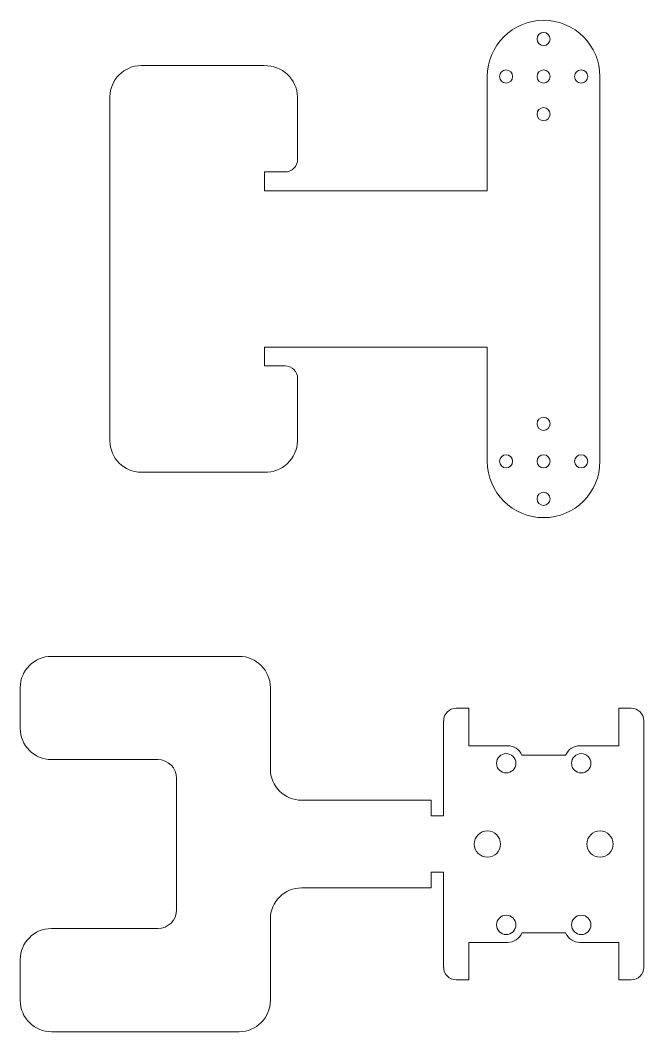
# Model space of a CAD drawing. Header units: inches. Extents: x 0.58 to 4.51, y 1.69 to 8.05.
import ezdxf

# ---------------------------------------------------------------- set-up
doc = ezdxf.new("R2010")
doc.units = ezdxf.units.IN
doc.header["$MEASUREMENT"] = 0

# ---------------------------------------------------------------- blocks, each defined once
blk = doc.blocks.new('module_v5_pt1_decoupe')
at = {"color": 179, "linetype": 'Continuous', "lineweight": 15}
for p, q in [((0.1969, 2.8444), (0.9716, 2.8444)), ((2.3756, 2.7754), (2.3756, 2.057)), ((3.0843, 2.7754), (3.0843, 0.3543)), ((0, 0.4822), (0, 2.6476)), ((1.1811, 2.2538), (1.1811, 2.6476)), ((1.1024, 2.1751), (0.9718, 2.1751)), ((0.9718, 2.1751), (0.9718, 2.057)), ((0.9718, 2.057), (2.3756, 2.057)), ((2.3756, 1.0727), (0.9718, 1.0727)), ((0.9718, 1.0727), (0.9718, 0.9546)), ((2.3756, 1.0727), (2.3756, 0.3543)), ((0.9718, 0.9546), (1.1024, 0.9546)), ((1.1811, 0.4822), (1.1811, 0.8759)), ((0.1969, 0.2853), (0.9716, 0.2853))]:
    blk.add_line(p, q, dxfattribs=at)
for centre in [(2.7299, 3.0116), (2.4937, 2.7754), (2.7299, 2.7754), (2.9661, 2.7754), (2.7299, 2.5392), (2.7299, 0.5906), (2.4937, 0.3543), (2.7299, 0.3543), (2.9661, 0.3543), (2.7299, 0.1181)]:
    blk.add_circle(centre, 0.0413, dxfattribs=at)
for centre, radius, start, end in [((2.7299, 2.7754), 0.3543, 0, 180), ((0.1969, 2.6476), 0.1969, 90, 180), ((0.9776, 2.6408), 0.2036, 1.88682, 91.67483), ((1.1024, 2.2538), 0.0787, 270, 0), ((1.1024, 0.8759), 0.0787, 0, 90), ((0.1969, 0.4822), 0.1969, 180, 270), ((0.9779, 0.4885), 0.2033, 268.22387, 358.21449), ((2.7299, 0.3543), 0.3543, 180, 0)]:
    blk.add_arc(centre, radius, start, end, dxfattribs=at)
blk = doc.blocks.new('module_v5_pt2_decoupe')
at = {"color": 179, "linetype": 'Continuous', "lineweight": 15}
for p, q in [((0.1969, 2.3622), (1.378, 2.3622)), ((0, 1.9094), (0, 2.1654)), ((1.5748, 2.1654), (1.5748, 1.6535)), ((2.7446, 2.0359), (2.8233, 2.0359)), ((2.8233, 2.0359), (2.8233, 1.7997)), ((3.7682, 2.0359), (3.7682, 1.7997)), ((3.7682, 2.0359), (3.8469, 2.0359)), ((2.6658, 1.9572), (2.6658, 1.3583)), ((3.9257, 1.9572), (3.9257, 0.405)), ((3.0678, 1.7997), (2.8233, 1.7997)), ((3.7682, 1.7997), (3.5238, 1.7997)), ((3.4336, 1.7406), (3.158, 1.7406)), ((0.8661, 1.7126), (0.1969, 1.7126)), ((0.9843, 0.7677), (0.9843, 1.5945)), ((2.5871, 1.4567), (1.7717, 1.4567)), ((2.5871, 1.3583), (2.5871, 1.4567)), ((2.6658, 1.3583), (2.5871, 1.3583)), ((2.5871, 1.0039), (2.6658, 1.0039)), ((2.5871, 0.9055), (2.5871, 1.0039)), ((2.6658, 1.0039), (2.6658, 0.405)), ((1.7717, 0.9055), (2.5871, 0.9055)), ((1.5748, 0.7087), (1.5748, 0.1969)), ((0.1969, 0.6496), (0.8661, 0.6496)), ((3.158, 0.6216), (3.4336, 0.6216)), ((3.0678, 0.5625), (2.8233, 0.5625)), ((2.8233, 0.3263), (2.8233, 0.5625)), ((3.7682, 0.5625), (3.5238, 0.5625)), ((3.7682, 0.3263), (3.7682, 0.5625)), ((0, 0.1969), (0, 0.4528)), ((2.8233, 0.3263), (2.7446, 0.3263)), ((3.8469, 0.3263), (3.7682, 0.3263)), ((1.378, 0), (0.1969, 0))]:
    blk.add_line(p, q, dxfattribs=at)
for centre, radius in [((3.0595, 1.6895), 0.061), ((3.532, 1.6895), 0.061), ((2.9414, 1.1811), 0.0827), ((3.6501, 1.1811), 0.0827), ((3.0595, 0.6727), 0.061), ((3.532, 0.6727), 0.061)]:
    blk.add_circle(centre, radius, dxfattribs=at)
for centre, radius, start, end in [((0.1969, 2.1654), 0.1969, 90, 180), ((1.378, 2.1654), 0.1969, 0, 90), ((2.7446, 1.9572), 0.0787, 90, 180), ((3.8469, 1.9572), 0.0787, 0, 90), ((0.1969, 1.9094), 0.1969, 180, 270), ((3.0678, 1.7013), 0.0984, 23.57818, 90), ((3.5238, 1.7013), 0.0984, 90, 156.42182), ((0.8661, 1.5945), 0.1181, 0, 90), ((1.7717, 1.6535), 0.1969, 180, 270), ((1.7717, 0.7087), 0.1969, 90, 180), ((0.8661, 0.7677), 0.1181, 270, 0), ((0.1969, 0.4528), 0.1969, 90, 180), ((3.0678, 0.6609), 0.0984, 270, 336.42182), ((3.5238, 0.6609), 0.0984, 203.57818, 270), ((2.7446, 0.405), 0.0787, 180, 270), ((3.8469, 0.405), 0.0787, 270, 0), ((0.1969, 0.1969), 0.1969, 180, 270), ((1.378, 0.1969), 0.1969, 270, 0)]:
    blk.add_arc(centre, radius, start, end, dxfattribs=at)

msp = doc.modelspace()

# ---------------------------------------------------------------- block references
at = {"color": 7, "linetype": 'Continuous'}
for name, p in [('module_v5_pt1_decoupe', (1.1487, 4.9224)), ('module_v5_pt2_decoupe', (0.5836, 1.6873))]:
    msp.add_blockref(name, p, dxfattribs=at)

doc.saveas('drawing.dxf')
